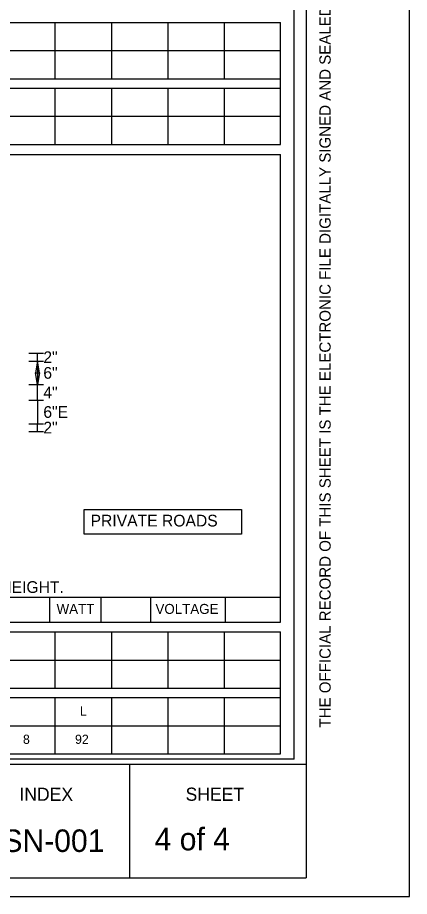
# Model space of a CAD drawing. Extents: x 764 to 1076, y -284 to -242.
# Drawn here: x 1067.65 to 1076.01, y -284.2 to -265.48 of the extents above; entities that cross this region are included whole.
import ezdxf

# ---------------------------------------------------------------- set-up
doc = ezdxf.new("R2010")
doc.units = 0
for name, color, linetype in [('GSDims', 7, 'Continuous'), ('GSSign', 7, 'Continuous'), ('PlotBorder_dp', 7, 'Continuous'), ('SheetBorder_dp', 7, 'Continuous'), ('SheetLinesMisc2_dp', 7, 'Continuous'), ('TextLabel', 7, 'Continuous'), ('TextMinor', 7, 'Continuous'), ('TextMisc', 7, 'Continuous')]:
    doc.layers.add(name, color=color, linetype=linetype)

msp = doc.modelspace()

# ---------------------------------------------------------------- linework, layer by layer
at = {"layer": 'GSDims'}
for p, q in [((1067.891, -272.63), (1068.203, -272.63)), ((1067.891, -272.63), (1067.891, -272.63)), ((1068.078, -272.797), (1068.078, -272.63)), ((1067.891, -272.797), (1068.203, -272.797)), ((1067.891, -272.797), (1068.203, -272.797)), ((1068.078, -272.797), (1068.078, -273.297)), ((1067.891, -273.297), (1068.203, -273.297)), ((1067.891, -273.297), (1068.203, -273.297)), ((1068.078, -273.631), (1068.078, -273.297)), ((1067.891, -273.631), (1068.203, -273.631)), ((1067.891, -273.631), (1068.203, -273.631)), ((1068.078, -273.631), (1068.078, -274.131)), ((1067.891, -274.131), (1068.203, -274.131)), ((1067.891, -274.131), (1068.203, -274.131)), ((1068.078, -274.297), (1068.078, -274.131)), ((1067.891, -274.297), (1068.203, -274.297)), ((1067.891, -274.297), (1067.891, -274.297))]:
    msp.add_line(p, q, dxfattribs=at)
for points in [[(1068.078, -272.797), (1068.037, -273.047), (1068.12, -273.047)], [(1068.078, -273.297), (1068.037, -273.047), (1068.12, -273.047)]]:
    msp.add_lwpolyline(points, close=True, dxfattribs=at)
at = {"layer": 'PlotBorder_dp'}
msp.add_lwpolyline([(1010.014, -241.805), (1010.014, -284.205), (1076.014, -284.205), (1076.014, -241.805)], dxfattribs=at)
at = {"layer": 'SheetBorder_dp'}
for p, q in [((1073.814, -242.205), (1073.814, -283.805)), ((1012.214, -281.388), (1073.814, -281.388)), ((1070.048, -283.805), (1070.048, -281.388)), ((1012.214, -283.805), (1073.814, -283.805))]:
    msp.add_line(p, q, dxfattribs=at)
at = {"layer": 'SheetLinesMisc2_dp'}
for p, q in [((1073.554, -281.276), (1073.554, -242.29)), ((1043.672, -265.578), (1073.266, -265.578)), ((1068.451, -265.578), (1068.451, -266.78)), ((1069.655, -265.578), (1069.655, -266.78)), ((1070.859, -265.578), (1070.859, -266.78)), ((1072.062, -265.578), (1072.062, -266.78)), ((1073.266, -268.179), (1073.266, -265.578)), ((1043.672, -266.179), (1073.266, -266.179)), ((1043.672, -266.78), (1073.266, -266.78)), ((1043.672, -266.977), (1073.266, -266.977)), ((1068.451, -266.977), (1068.451, -268.179)), ((1069.655, -266.977), (1069.655, -268.179)), ((1070.859, -266.977), (1070.859, -268.179)), ((1072.062, -266.977), (1072.062, -268.179)), ((1043.672, -267.578), (1073.266, -267.578)), ((1043.672, -268.179), (1073.266, -268.179)), ((1052.8, -268.394), (1073.266, -268.394)), ((1073.266, -278.348), (1073.266, -268.393)), ((1052.8, -277.828), (1073.266, -277.828)), ((1068.334, -277.828), (1068.334, -278.363)), ((1069.431, -277.828), (1069.431, -278.363)), ((1070.49, -277.828), (1070.49, -278.363)), ((1072.084, -277.828), (1072.084, -278.363)), ((1052.8, -278.363), (1073.266, -278.363)), ((1073.266, -278.362), (1073.266, -278.348)), ((1043.672, -278.568), (1073.266, -278.568)), ((1068.451, -278.568), (1068.451, -279.77)), ((1069.655, -278.568), (1069.655, -279.77)), ((1070.859, -278.568), (1070.859, -279.77)), ((1072.062, -278.568), (1072.062, -279.77)), ((1073.266, -281.169), (1073.266, -278.568)), ((1043.672, -279.169), (1073.266, -279.169)), ((1043.672, -279.77), (1073.266, -279.77)), ((1043.672, -279.966), (1073.266, -279.966)), ((1068.451, -279.966), (1068.451, -281.169)), ((1069.655, -279.966), (1069.655, -281.169)), ((1070.859, -279.966), (1070.859, -281.169)), ((1072.062, -279.966), (1072.062, -281.169)), ((1043.672, -280.568), (1073.266, -280.568)), ((1073.554, -281.276), (1013.379, -281.276)), ((1043.672, -281.169), (1073.266, -281.169))]:
    msp.add_line(p, q, dxfattribs=at)
at = {"layer": 'TextLabel'}
msp.add_lwpolyline([(1069.073, -275.958), (1072.43, -275.958), (1072.43, -276.486), (1069.073, -276.486)], close=True, dxfattribs=at)

# ---------------------------------------------------------------- texts
at = {"layer": 'GSDims'}
for s, p in [('2"', (1068.203, -272.839)), ('6"', (1068.203, -273.172)), ('4"', (1068.203, -273.589)), ('6"E', (1068.203, -274.006)), ('2"', (1068.203, -274.339))]:
    msp.add_text(s, height=0.25, dxfattribs=at).set_placement(p)
at = {"layer": 'GSSign'}
for s, height, p in [('L', 0.196, (1068.983, -280.353)), ('8', 0.196, (1067.769, -280.954)), ('92', 0.1961, (1068.88, -280.954))]:
    msp.add_text(s, height=height, dxfattribs=at).set_placement(p)
at = {"layer": 'TextLabel'}
msp.add_text('THE OFFICIAL RECORD OF THIS SHEET IS THE ELECTRONIC FILE DIGITALLY SIGNED AND SEALED UNDER RULE 61G15-23.004, F.A.C.', height=0.24, rotation=90, dxfattribs=at).set_placement((1074.334, -280.605))
for s, p in [('PRIVATE ROADS', (1069.211, -276.321)), ('       THE SIGN PANEL HEIGHT DIMENSION IS FOR A FRAME MEASURING 20 INCHES IN HEIGHT.', (1053.279, -277.737))]:
    msp.add_text(s, height=0.25, dxfattribs=at).set_placement(p)
at = {"layer": 'TextMinor'}
for s, p in [('WATT', (1068.486, -278.184)), ('VOLTAGE', (1070.596, -278.184))]:
    msp.add_text(s, height=0.2126, dxfattribs=at).set_placement(p)
at = {"layer": 'TextMisc'}
for s, height, rotation, p in [('INDEX', 0.28, 359.8607, (1067.693, -282.166)), ('SHEET', 0.28, 359.8607, (1071.238, -282.166)), ('OSN-001', 0.48, 0.0498, (1066.831, -283.259)), ('4 of 4', 0.48, 0.0498, (1070.578, -283.223))]:
    msp.add_text(s, height=height, rotation=rotation, dxfattribs=at).set_placement(p)

doc.saveas('drawing.dxf')
